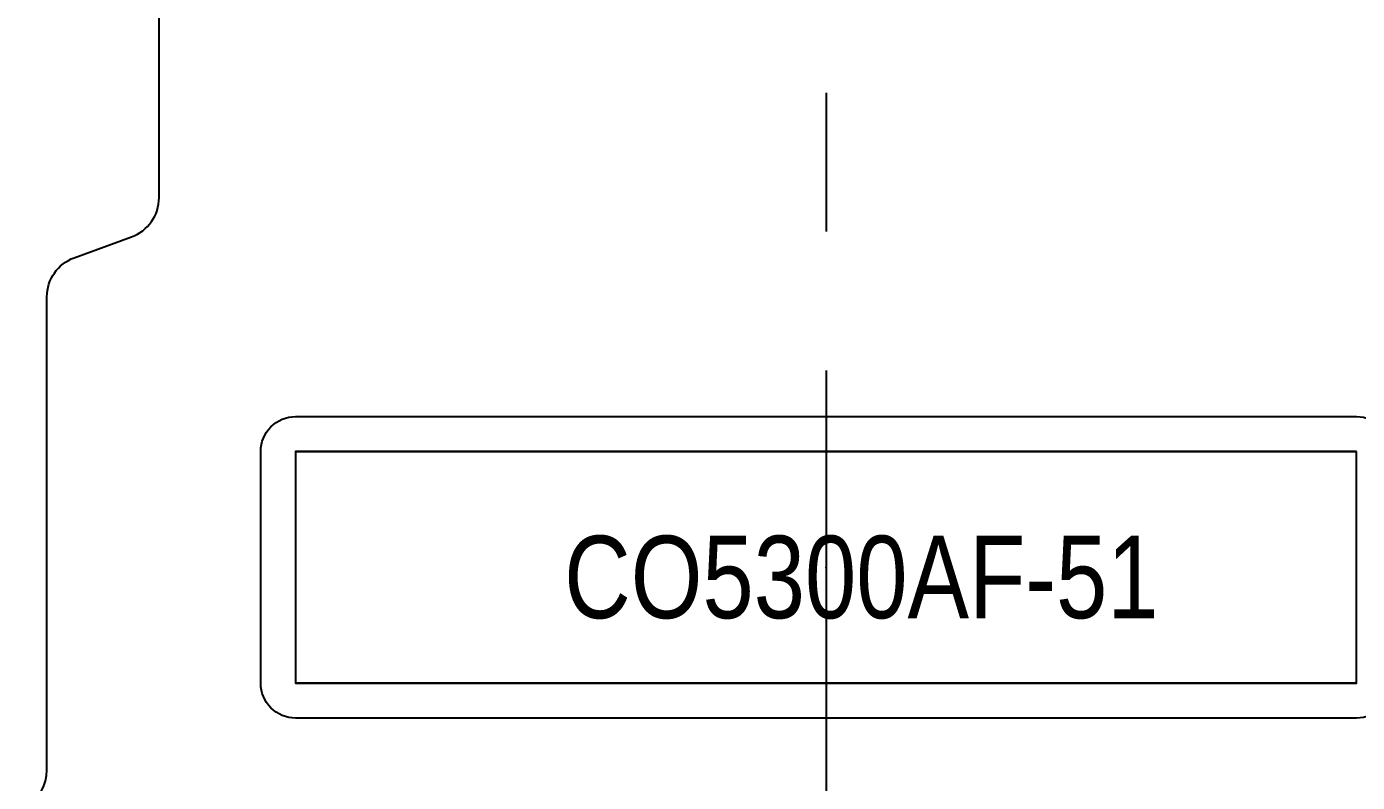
# Model space of a CAD drawing. Header units: inches. Extents: x 1765 to 5217, y -1519 to 441.
# Drawn here: x 4598.73 to 4608.31, y -761.45 to -756.01 of the extents above; entities that cross this region are included whole.
import ezdxf

# ---------------------------------------------------------------- set-up
doc = ezdxf.new("R2010")
doc.units = ezdxf.units.IN
doc.header["$MEASUREMENT"] = 0
doc.linetypes.add('ACISOTGB', pattern=[9, 4, -1, 1, -1, 1, -1])
doc.styles.add('MBC_Arial_Font', font='arial.ttf', dxfattribs={"width": 0.8})

# ---------------------------------------------------------------- blocks, each defined once
blk = doc.blocks.new('CO5300AF-51-1')
for p, q in [((116.9718, 67.8066), (124.6118, 67.8066)), ((124.6118, 66.1366), (116.9718, 66.1366))]:
    blk.add_line(p, q)
blk.add_lwpolyline([(115.0359, 65.2541, 0.263643), (115.1818, 65.5115), (115.1818, 68.9188, -0.315299), (115.3792, 69.2007), (115.7922, 69.3511, 0.315299), (115.9896, 69.633), (115.9896, 71.0624, 0.254671), (115.8523, 71.3144), (115.5443, 71.5133, -0.254671), (115.4528, 71.6814), (115.4528, 71.8321, -0.414214), (115.6528, 72.0321), (125.9308, 72.0321, -0.414214), (126.1308, 71.8321), (126.1308, 71.6814, -0.254671), (126.0392, 71.5133), (125.7312, 71.3144, 0.254671), (125.5939, 71.0624), (125.5939, 69.633, 0.315299), (125.7913, 69.3511), (126.2044, 69.2007, -0.315299), (126.4018, 68.9188), (126.4018, 65.5115, 0.263643), (126.5476, 65.2541)], format="xyb")
blk.add_lwpolyline([(124.8618, 67.8066), (124.8618, 66.1366, -0.414214), (124.6118, 65.8866), (116.9718, 65.8866, -0.414214), (116.7218, 66.1366), (116.7218, 67.8066, -0.414214), (116.9718, 68.0566), (124.6118, 68.0566, -0.414214)], format="xyb", close=True)
at = {"color": 0}
blk.add_lwpolyline([(124.6118, 67.8066), (116.9718, 67.8066), (116.9718, 66.1366), (124.6118, 66.1366)], close=True, dxfattribs=at)
blk.add_point((120.7918, 66.9716))
at = {"color": 0, "insert": (123.1856, 67.1991), "char_height": 0.647923, "width": 5.590214, "attachment_point": 3, "style": 'MBC_Arial_Font'}
blk.add_mtext('{\\H0.9167x;\\C5;CO5300AF-51}', dxfattribs=at)

msp = doc.modelspace()

# ---------------------------------------------------------------- linework, layer by layer
at = {"color": 1, "linetype": 'ACISOTGB'}
msp.add_line((4604.4894, -704.4814), (4604.4894, -763.7839), dxfattribs=at)

# ---------------------------------------------------------------- block references
msp.add_blockref('CO5300AF-51-1', (4483.6976, -826.8706))

doc.saveas('drawing.dxf')
